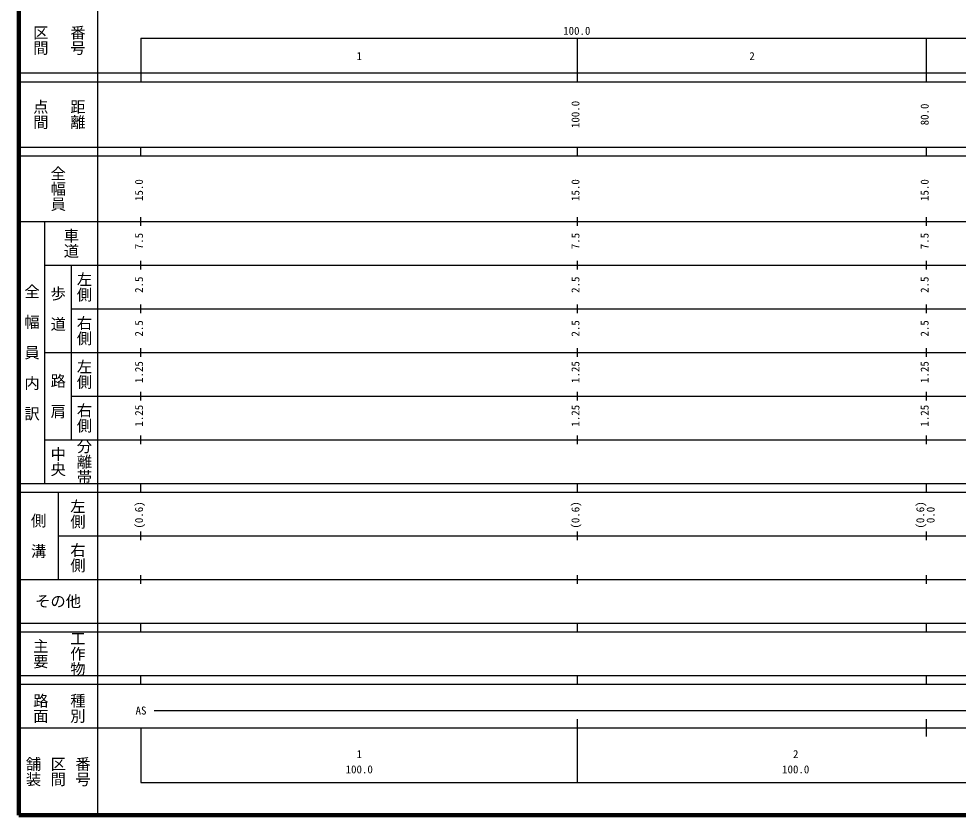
# Model space of a CAD drawing. Units: millimetres on the paper, enlarged 1000 times. Extents: x 40000 to 680000, y 20000 to 380000.
# Drawn here: x 40000 to 255234, y 20000 to 202409 of the extents above; entities that cross this region are included whole.
import ezdxf
from ezdxf.enums import TextEntityAlignment as Align

# ---------------------------------------------------------------- set-up
doc = ezdxf.new("R2010")
doc.units = ezdxf.units.MM
doc.header["$LTSCALE"] = 1000
doc.layers.add('M-TTL', color=2, linetype='Continuous', lineweight=13)
doc.layers.add('M-TTL-BAND', color=7, linetype='Continuous', lineweight=25)
doc.styles.add('@ＭＳ ゴシック', font='')
doc.styles.add('ＭＳ ゴシック', font='')
doc.styles.get('@ＭＳ ゴシック').set_extended_font_data('@MS Gothic')
doc.styles.get('ＭＳ ゴシック').set_extended_font_data('MS Gothic')

msp = doc.modelspace()

# ---------------------------------------------------------------- linework, layer by layer
at = {"layer": 'M-TTL', "lineweight": 140}
for p, q in [((40000, 380000), (40000, 20000)), ((40000, 20000), (680000, 20000))]:
    msp.add_line(p, q, dxfattribs=at)
at = {"layer": 'M-TTL-BAND'}
for p, q in [((58000, 370000), (58000, 20000)), ((68000, 198000), (579000, 198000)), ((68000, 198000), (68000, 188000)), ((168000, 188000), (168000, 198000)), ((248000, 188000), (248000, 198000)), ((40000, 190000), (579000, 190000)), ((40000, 188000), (579000, 188000)), ((40000, 173000), (579000, 173000)), ((68000, 171000), (68000, 173000)), ((168000, 171000), (168000, 173000)), ((248000, 171000), (248000, 173000)), ((40000, 171000), (579000, 171000)), ((40000, 156000), (579000, 156000)), ((46000, 96000), (46000, 156000)), ((68000, 155000), (68000, 157000)), ((168000, 155000), (168000, 157000)), ((248000, 155000), (248000, 157000)), ((68000, 145000), (68000, 147000)), ((168000, 145000), (168000, 147000)), ((248000, 145000), (248000, 147000)), ((46000, 146000), (579000, 146000)), ((52000, 146000), (52000, 106000)), ((52000, 136000), (579000, 136000)), ((68000, 135000), (68000, 137000)), ((168000, 135000), (168000, 137000)), ((248000, 135000), (248000, 137000)), ((68000, 125000), (68000, 127000)), ((168000, 125000), (168000, 127000)), ((248000, 125000), (248000, 127000)), ((46000, 126000), (579000, 126000)), ((68000, 115000), (68000, 117000)), ((168000, 115000), (168000, 117000)), ((248000, 115000), (248000, 117000)), ((52000, 116000), (579000, 116000)), ((46000, 106000), (579000, 106000)), ((68000, 105000), (68000, 107000)), ((168000, 105000), (168000, 107000)), ((248000, 105000), (248000, 107000)), ((40000, 96000), (579000, 96000)), ((68000, 94000), (68000, 96000)), ((168000, 94000), (168000, 96000)), ((248000, 94000), (248000, 96000)), ((40000, 94000), (579000, 94000)), ((49000, 94000), (49000, 74000)), ((49000, 84000), (579000, 84000)), ((68000, 83000), (68000, 85000)), ((168000, 83000), (168000, 85000)), ((248000, 83000), (248000, 85000)), ((40000, 74000), (579000, 74000)), ((68000, 73000), (68000, 75000)), ((168000, 73000), (168000, 75000)), ((248000, 73000), (248000, 75000)), ((40000, 64000), (579000, 64000)), ((68000, 62000), (68000, 64000)), ((168000, 62000), (168000, 64000)), ((248000, 62000), (248000, 64000)), ((40000, 62000), (579000, 62000)), ((40000, 52000), (579000, 52000)), ((68000, 50000), (68000, 52000)), ((168000, 50000), (168000, 52000)), ((248000, 50000), (248000, 52000)), ((40000, 50000), (579000, 50000)), ((71000, 44000), (565000, 44000)), ((168000, 27500), (168000, 42000)), ((248000, 38000), (248000, 42000)), ((40000, 40000), (579000, 40000)), ((68000, 40000), (68000, 27500)), ((68000, 27500), (579000, 27500))]:
    msp.add_line(p, q, dxfattribs=at)

# ---------------------------------------------------------------- texts
at = {"layer": 'M-TTL-BAND', "style": '@ＭＳ ゴシック'}
for s, p in [('区間', (45000, 197500)), ('番号', (53500, 197500)), ('点間', (45000, 180500)), ('距離', (53500, 180500)), ('全幅員', (49000, 163500)), ('車道', (52000, 151000)), ('左側', (55000, 141000)), ('全\u3000幅\u3000員\u3000内\u3000訳', (43000, 126000)), ('歩\u3000道', (49000, 136000)), ('右側', (55000, 131000)), ('左側', (55000, 121000)), ('路\u3000肩', (49000, 116000)), ('右側', (55000, 111000)), ('分離帯', (55000, 101000)), ('中央', (49000, 101000)), ('左側', (53500, 89000)), ('側\u3000溝', (44500, 84000)), ('右側', (53500, 79000)), ('主要', (45000, 57000)), ('工作物', (53500, 57000)), ('路面', (45000, 44500)), ('種別', (53500, 44500)), ('舗装', (43333, 30000)), ('区間', (49000, 30000)), ('番号', (54667, 30000))]:
    msp.add_text(s, height=2566, rotation=270, dxfattribs=at).set_placement(p, align=Align.MIDDLE_CENTER)
at = {"layer": 'M-TTL-BAND', "style": 'ＭＳ ゴシック'}
for s, p in [('100.0', (167844, 198195)), ('1', (118000, 192405)), ('2', (208000, 192405)), ('AS', (68000, 42500)), ('1', (118000, 32523)), ('2', (218000, 32523)), ('100.0', (118000, 29033)), ('100.0', (218000, 29033))]:
    msp.add_text(s, height=1833, dxfattribs=at).set_placement(p, align=Align.BOTTOM_CENTER)
for s, p in [('100.0', (169000, 180500)), ('80.0', (249000, 180500)), ('15.0', (69000, 163174)), ('15.0', (169000, 163174)), ('15.0', (249000, 163174)), ('7.5', (69000, 151500)), ('7.5', (169000, 151500)), ('7.5', (249000, 151500)), ('2.5', (69000, 141500)), ('2.5', (169000, 141500)), ('2.5', (249000, 141500)), ('2.5', (69000, 131500)), ('2.5', (169000, 131500)), ('2.5', (249000, 131500)), ('1.25', (69000, 121500)), ('1.25', (169000, 121500)), ('1.25', (249000, 121500)), ('1.25', (69000, 111500)), ('1.25', (169000, 111500)), ('1.25', (249000, 111500)), ('(0.6)', (69000, 88764)), ('(0.6)', (169000, 88764)), ('(0.6)', (248000, 88764)), ('0.0', (250370, 88764))]:
    msp.add_text(s, height=1833, rotation=90, dxfattribs=at).set_placement(p, align=Align.BOTTOM_CENTER)
msp.add_text('その他', height=2566, dxfattribs=at).set_placement((49000, 69000), align=Align.MIDDLE_CENTER)

doc.saveas('drawing.dxf')
